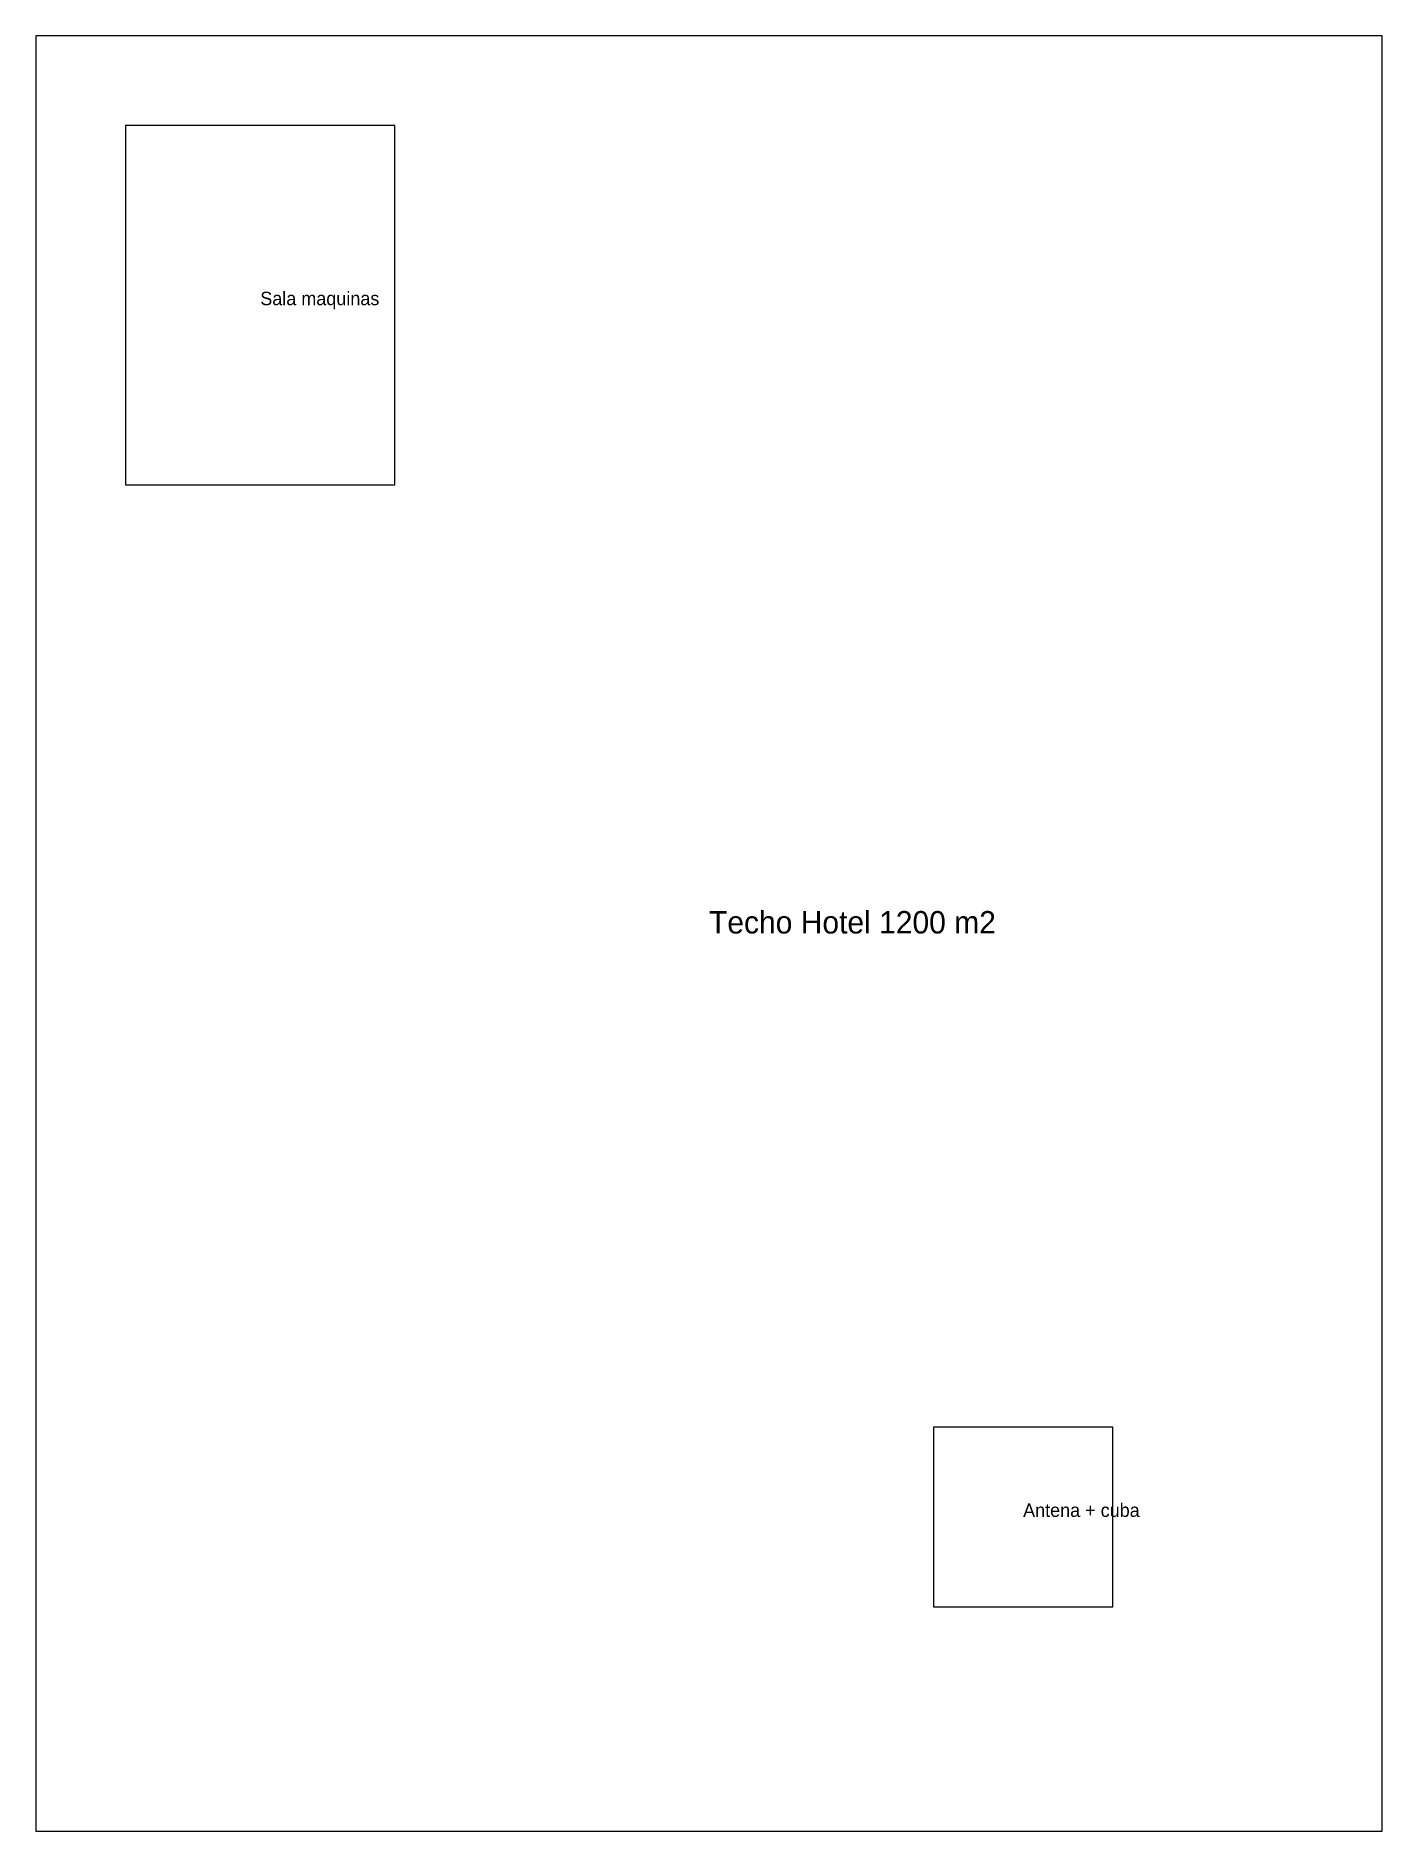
# Model space of a CAD drawing. Header units: metres. Extents: x 0 to 30, y 0 to 40.
import ezdxf

# ---------------------------------------------------------------- set-up
doc = ezdxf.new("R2010")
doc.units = ezdxf.units.M
doc.layers.add('OBSTACULO', color=1, linetype='Continuous')
doc.layers.add('TECHO_DISPONIBLE', color=5, linetype='Continuous')

msp = doc.modelspace()

# ---------------------------------------------------------------- linework, layer by layer
at = {"layer": 'OBSTACULO'}
for points in [[(2, 30), (8, 30), (8, 38), (2, 38)], [(20, 5), (24, 5), (24, 9), (20, 9)]]:
    msp.add_lwpolyline(points, close=True, dxfattribs=at)
at = {"layer": 'TECHO_DISPONIBLE'}
msp.add_lwpolyline([(0, 0), (30, 0), (30, 40), (0, 40)], close=True, dxfattribs=at)

# ---------------------------------------------------------------- texts
at = {"layer": 'OBSTACULO'}
for s, p in [('Sala maquinas', (5, 34)), ('Antena + cuba', (22, 7))]:
    msp.add_text(s, height=0.3, dxfattribs=at).set_placement(p)
at = {"layer": 'TECHO_DISPONIBLE'}
msp.add_text('Techo Hotel 1200 m2', height=0.5, dxfattribs=at).set_placement((15, 20))

doc.saveas('drawing.dxf')
